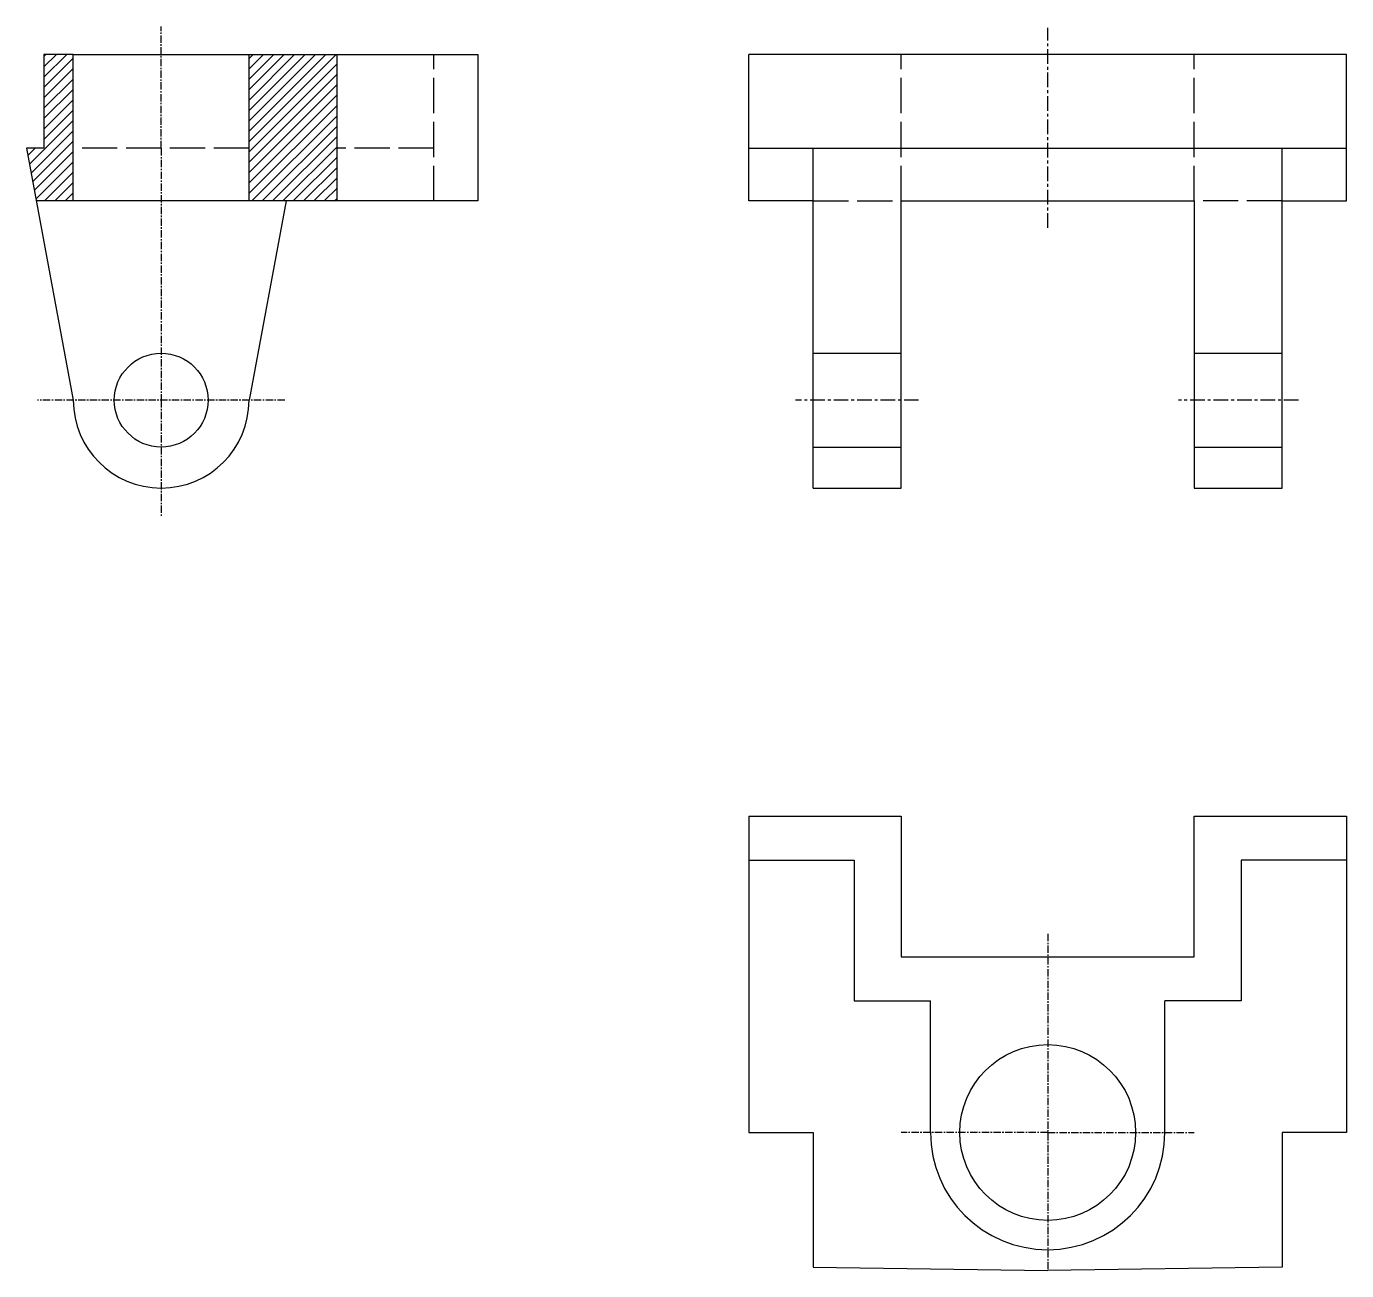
# Model space of a CAD drawing. Header units: inches. Extents: x -213 to 238, y -211 to 214.
import ezdxf

# ---------------------------------------------------------------- set-up
doc = ezdxf.new("R2010")
doc.units = ezdxf.units.IN
doc.header["$MEASUREMENT"] = 0
doc.linetypes.add('ACAD_ISO02W100', pattern=[15, 12, -3])
doc.linetypes.add('CENTERX2', pattern=[4, 2.5, -0.5, 0.5, -0.5])
doc.layers.add('dash', color=7, linetype='ACAD_ISO02W100')
doc.layers.add('mid', color=7, linetype='CENTERX2')

msp = doc.modelspace()

# ---------------------------------------------------------------- hatches: boundary and pattern name
h = msp.add_hatch()
h.set_pattern_fill('ANSI31', color=256, scale=20)
h.paths.add_polyline_path([(-196.57, 204.24), (-206.57, 204.24), (-206.57, 172.24), (-212.57, 172.24), (-209.22, 154.24), (-206.57, 154.24), (-196.57, 154.24)])
h.paths.add_polyline_path([(-106.57, 204.24), (-136.57, 204.24), (-136.57, 154.24), (-106.57, 154.24)])

# ---------------------------------------------------------------- linework, layer by layer
for p, q in [((-196.57, 204.24), (-206.57, 204.24)), ((-206.57, 204.24), (-206.57, 172.24)), ((-196.57, 154.24), (-196.57, 204.24)), ((-196.57, 204.24), (-136.57, 204.24)), ((-136.57, 154.24), (-136.57, 204.24)), ((-136.57, 204.24), (-106.57, 204.24)), ((-106.57, 154.24), (-106.57, 204.24)), ((-106.57, 204.24), (-73.57, 204.24)), ((-73.57, 204.24), (-58.57, 204.24)), ((-58.57, 204.24), (-58.57, 154.24)), ((33.96, 172.24), (33.96, 204.24)), ((237.96, 204.24), (33.96, 204.24)), ((237.96, 172.24), (237.96, 204.24)), ((-212.57, 172.24), (-196.57, 86.24)), ((33.96, 154.24), (33.96, 172.24)), ((33.96, 172.24), (237.96, 172.24)), ((55.96, 154.24), (55.96, 172.24)), ((215.96, 154.24), (215.96, 172.24)), ((237.96, 154.24), (237.96, 172.24)), ((-206.57, 154.24), (-209.22, 154.24)), ((-196.57, 154.24), (-206.57, 154.24)), ((-136.57, 154.24), (-196.57, 154.24)), ((-106.57, 154.24), (-136.57, 154.24)), ((-123.92, 154.24), (-136.57, 86.24)), ((-73.57, 154.24), (-106.57, 154.24)), ((-58.57, 154.24), (-73.57, 154.24)), ((55.96, 154.24), (33.96, 154.24)), ((55.96, 56.24), (55.96, 154.24)), ((85.96, 86.24), (85.96, 154.24)), ((85.96, 154.24), (185.96, 154.24)), ((185.96, 154.24), (185.96, 86.24)), ((215.96, 56.24), (215.96, 154.24)), ((215.96, 154.24), (237.96, 154.24)), ((55.96, 102.24), (85.96, 102.24)), ((185.96, 102.24), (215.96, 102.24)), ((85.96, 56.24), (85.96, 86.24)), ((185.96, 86.24), (185.96, 56.24)), ((55.96, 70.24), (85.96, 70.24)), ((185.96, 70.24), (215.96, 70.24)), ((55.96, 56.24), (85.96, 56.24)), ((185.96, 56.24), (215.96, 56.24)), ((33.96, -55.76), (85.96, -55.76)), ((33.96, -55.76), (33.96, -70.76)), ((85.96, -55.76), (85.96, -103.76)), ((185.96, -103.76), (185.96, -55.76)), ((185.96, -55.76), (237.96, -55.76)), ((237.96, -55.76), (237.96, -70.76)), ((33.96, -70.76), (69.96, -70.76)), ((33.96, -70.76), (33.96, -163.76)), ((69.96, -70.76), (69.96, -118.76)), ((237.96, -70.76), (201.96, -70.76)), ((201.96, -70.76), (201.96, -118.76)), ((237.96, -70.76), (237.96, -163.76)), ((85.96, -103.76), (185.96, -103.76)), ((69.96, -118.76), (95.96, -118.76)), ((95.96, -163.76), (95.96, -118.76)), ((175.96, -163.76), (175.96, -118.76)), ((201.96, -118.76), (175.96, -118.76)), ((33.96, -163.76), (55.96, -163.76)), ((55.96, -163.76), (55.96, -209.76)), ((215.96, -163.76), (215.96, -209.76)), ((237.96, -163.76), (215.96, -163.76)), ((55.96, -209.76), (135.96, -210.9)), ((215.96, -209.76), (135.96, -210.9))]:
    msp.add_line(p, q)
for centre, radius in [((-166.57, 86.24), 16), ((135.96, -163.76), 30)]:
    msp.add_circle(centre, radius)
for centre, radius in [((-166.57, 86.24), 30), ((135.96, -163.76), 40)]:
    msp.add_arc(centre, radius, 180, 0)
at = {"layer": 'dash'}
for p, q in [((-73.57, 154.24), (-73.57, 204.24)), ((85.96, 154.24), (85.96, 204.24)), ((185.96, 154.24), (185.96, 204.24)), ((-206.57, 172.24), (-212.57, 172.24)), ((-136.57, 172.24), (-196.57, 172.24)), ((-73.57, 172.24), (-106.57, 172.24)), ((-73.57, 154.24), (-73.57, 172.24)), ((55.96, 154.24), (85.96, 154.24)), ((215.96, 154.24), (185.96, 154.24))]:
    msp.add_line(p, q, dxfattribs=at)
at = {"layer": 'mid'}
for p, q in [((-166.57, 172.24), (-166.57, 213.83)), ((-166.57, 172.24), (-166.57, 86.24)), ((-124.41, 86.24), (-208.73, 86.24)), ((-166.57, 86.24), (-166.57, 46.24)), ((135.96, -95.96), (135.96, -210.9)), ((135.96, -163.76), (85.96, -163.76)), ((135.96, -163.76), (185.96, -163.76))]:
    msp.add_line(p, q, dxfattribs=at)
at = {"layer": 'mid', "ltscale": 2}
for p, q in [((135.96, 145.04), (135.96, 213.39)), ((91.92, 86.24), (49.87, 86.24)), ((221.57, 86.24), (180.56, 86.24))]:
    msp.add_line(p, q, dxfattribs=at)

doc.saveas('drawing.dxf')
